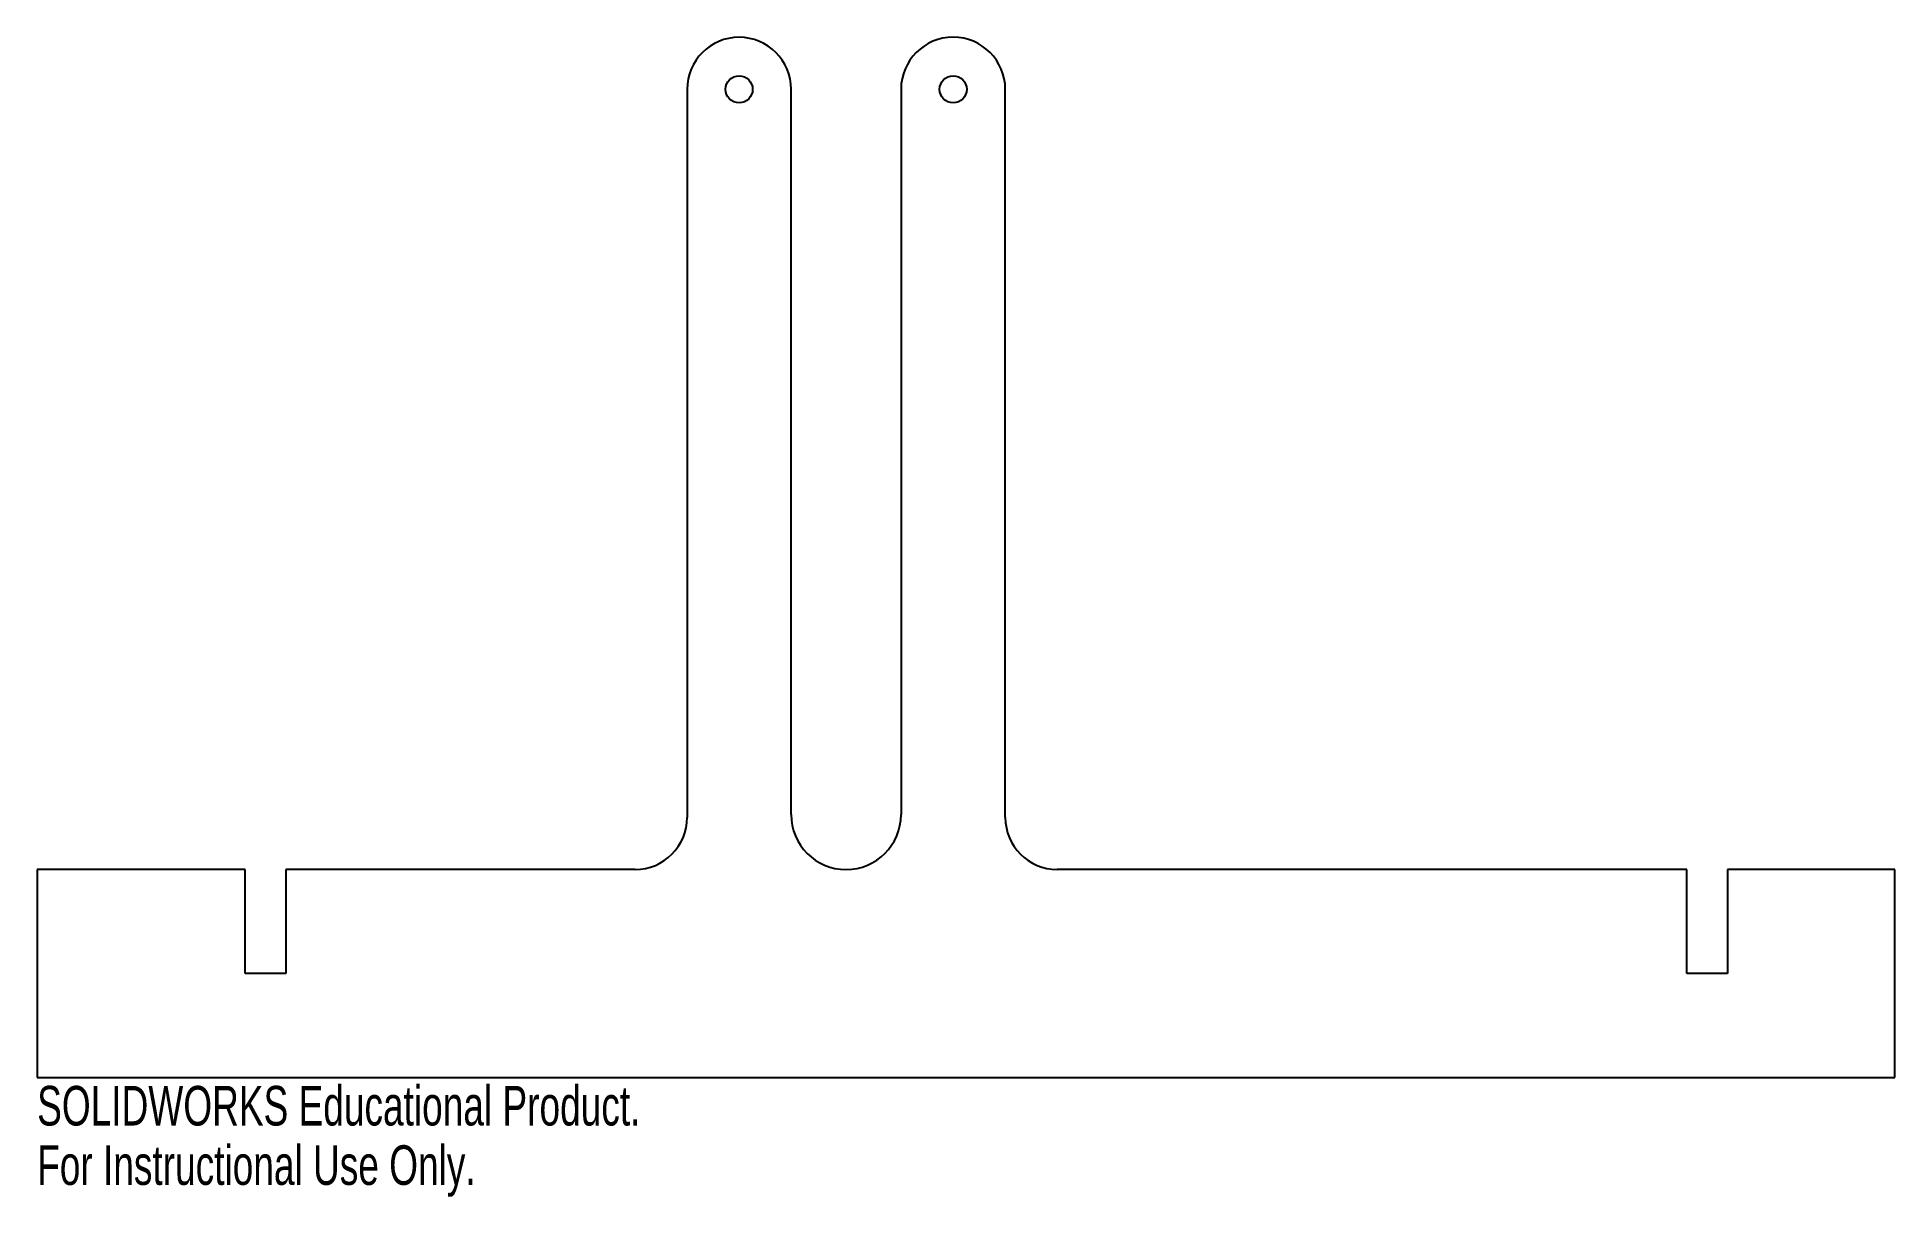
# Model space of a CAD drawing. Header units: inches. Extents: x 5.15 to 14.08, y -1.59 to 3.99.
import ezdxf

# ---------------------------------------------------------------- set-up
doc = ezdxf.new("R2010")
doc.units = ezdxf.units.IN
doc.header["$MEASUREMENT"] = 0
doc.styles.add('SLDTEXTSTYLE0', font='TXT', dxfattribs={"width": 0.7})

msp = doc.modelspace()

# ---------------------------------------------------------------- linework, layer by layer
at = {"color": 7, "linetype": 'Continuous', "lineweight": 25}
for p, q in [((8.2742, 3.7377), (8.2742, 0.2377)), ((8.7742, 0.2521), (8.7742, 3.7377)), ((9.3029, 3.7377), (9.3029, 0.2521)), ((9.8042, 0.2377), (9.8042, 3.7377)), ((6.1487, -0.0123), (5.1487, -0.0123)), ((5.1487, -0.0123), (5.1487, -1.0123)), ((6.1487, -0.5123), (6.1487, -0.0123)), ((8.0242, -0.0123), (6.3437, -0.0123)), ((6.3437, -0.0123), (6.3437, -0.5123)), ((13.0818, -0.0123), (10.0542, -0.0123)), ((13.0818, -0.5123), (13.0818, -0.0123)), ((14.0818, -0.0123), (13.2768, -0.0123)), ((13.2768, -0.0123), (13.2768, -0.5123)), ((14.0818, -1.0123), (14.0818, -0.0123)), ((6.3437, -0.5123), (6.1487, -0.5123)), ((13.2768, -0.5123), (13.0818, -0.5123)), ((5.1487, -1.0123), (14.0818, -1.0123))]:
    msp.add_line(p, q, dxfattribs=at)
for centre in [(8.5242, 3.7377), (9.5535, 3.7377)]:
    msp.add_circle(centre, 0.065, dxfattribs=at)
for centre, radius, start, end in [((8.5242, 3.7377), 0.25, 0, 180), ((9.5535, 3.7377), 0.2506, 0, 180), ((8.0242, 0.2377), 0.25, 270, 0), ((9.0385, 0.2521), 0.2644, 180, 0), ((10.0542, 0.2377), 0.25, 180, 270)]:
    msp.add_arc(centre, radius, start, end, dxfattribs=at)

# ---------------------------------------------------------------- texts
at = {"color": 7, "linetype": 'Continuous', "char_height": 0.1903, "attachment_point": 1, "style": 'SLDTEXTSTYLE0'}
for s, insert in [('SOLIDWORKS Educational Product.', (5.1487, -1.0524)), ('For Instructional Use Only.', (5.1487, -1.3378))]:
    msp.add_mtext(s, dxfattribs=dict(at, insert=insert))

doc.saveas('drawing.dxf')
